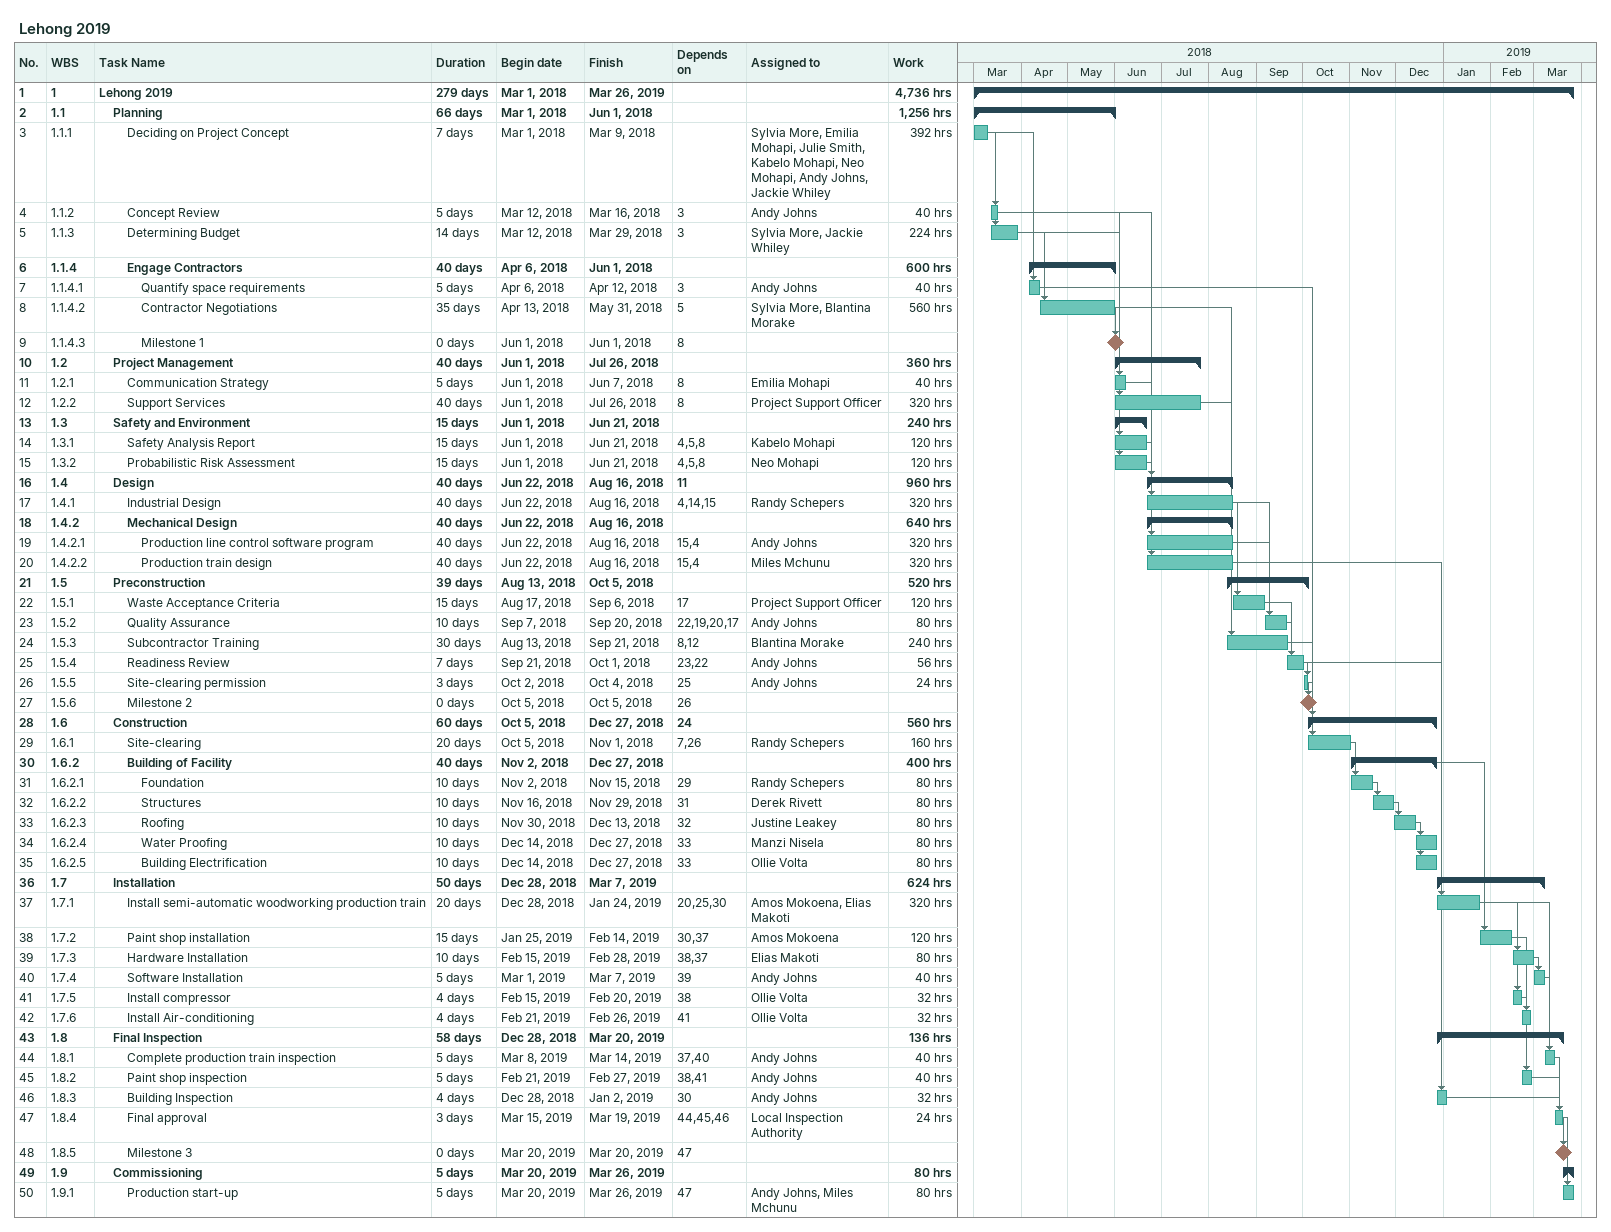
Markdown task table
Lehong 2019

| ID | WBS | Task | Duration | Start | Finish | Predecessors | Resources | Work (h) |
|---|---|---|---|---|---|---|---|---|
| 1 | 1 | **Lehong 2019** | 279d | 2018-03-01 | 2019-03-26 |  |  | 4736 |
| 2 | 1.1 | **Planning** | 66d | 2018-03-01 | 2018-06-01 |  |  | 1256 |
| 3 | 1.1.1 | Deciding on Project Concept | 7d | 2018-03-01 | 2018-03-09 |  | Sylvia More, Emilia Mohapi, Julie Smith, Kabelo Mohapi, Neo Mohapi, Andy Johns, Jackie Whiley | 392 |
| 4 | 1.1.2 | Concept Review | 5d | 2018-03-12 | 2018-03-16 | 3 | Andy Johns | 40 |
| 5 | 1.1.3 | Determining Budget | 14d | 2018-03-12 | 2018-03-29 | 3 | Sylvia More, Jackie Whiley | 224 |
| 6 | 1.1.4 | **Engage Contractors** | 40d | 2018-04-06 | 2018-06-01 |  |  | 600 |
| 7 | 1.1.4.1 | Quantify space requirements | 5d | 2018-04-06 | 2018-04-12 | 3 | Andy Johns | 40 |
| 8 | 1.1.4.2 | Contractor Negotiations | 35d | 2018-04-13 | 2018-05-31 | 5 | Sylvia More, Blantina Morake | 560 |
| 9 | 1.1.4.3 | Milestone 1 | 0d | 2018-06-01 | 2018-06-01 | 8 |  |  |
| 10 | 1.2 | **Project Management** | 40d | 2018-06-01 | 2018-07-26 |  |  | 360 |
| 11 | 1.2.1 | Communication Strategy | 5d | 2018-06-01 | 2018-06-07 | 8 | Emilia Mohapi | 40 |
| 12 | 1.2.2 | Support Services | 40d | 2018-06-01 | 2018-07-26 | 8 | Project Support Officer | 320 |
| 13 | 1.3 | **Safety and Environment** | 15d | 2018-06-01 | 2018-06-21 |  |  | 240 |
| 14 | 1.3.1 | Safety Analysis Report | 15d | 2018-06-01 | 2018-06-21 | 4, 5, 8 | Kabelo Mohapi | 120 |
| 15 | 1.3.2 | Probabilistic Risk Assessment | 15d | 2018-06-01 | 2018-06-21 | 4, 5, 8 | Neo Mohapi | 120 |
| 16 | 1.4 | **Design** | 40d | 2018-06-22 | 2018-08-16 | 11 |  | 960 |
| 17 | 1.4.1 | Industrial Design | 40d | 2018-06-22 | 2018-08-16 | 4, 14, 15 | Randy Schepers | 320 |
| 18 | 1.4.2 | **Mechanical Design** | 40d | 2018-06-22 | 2018-08-16 |  |  | 640 |
| 19 | 1.4.2.1 | Production line control software program | 40d | 2018-06-22 | 2018-08-16 | 15, 4 | Andy Johns | 320 |
| 20 | 1.4.2.2 | Production train design | 40d | 2018-06-22 | 2018-08-16 | 15, 4 | Miles Mchunu | 320 |
| 21 | 1.5 | **Preconstruction** | 39d | 2018-08-13 | 2018-10-05 |  |  | 520 |
| 22 | 1.5.1 | Waste Acceptance Criteria | 15d | 2018-08-17 | 2018-09-06 | 17 | Project Support Officer | 120 |
| 23 | 1.5.2 | Quality Assurance | 10d | 2018-09-07 | 2018-09-20 | 22, 19, 20, 17 | Andy Johns | 80 |
| 24 | 1.5.3 | Subcontractor Training | 30d | 2018-08-13 | 2018-09-21 | 8, 12 | Blantina Morake | 240 |
| 25 | 1.5.4 | Readiness Review | 7d | 2018-09-21 | 2018-10-01 | 23, 22 | Andy Johns | 56 |
| 26 | 1.5.5 | Site-clearing permission | 3d | 2018-10-02 | 2018-10-04 | 25 | Andy Johns | 24 |
| 27 | 1.5.6 | Milestone 2 | 0d | 2018-10-05 | 2018-10-05 | 26 |  |  |
| 28 | 1.6 | **Construction** | 60d | 2018-10-05 | 2018-12-27 | 24 |  | 560 |
| 29 | 1.6.1 | Site-clearing | 20d | 2018-10-05 | 2018-11-01 | 7, 26 | Randy Schepers | 160 |
| 30 | 1.6.2 | **Building of Facility** | 40d | 2018-11-02 | 2018-12-27 |  |  | 400 |
| 31 | 1.6.2.1 | Foundation | 10d | 2018-11-02 | 2018-11-15 | 29 | Randy Schepers | 80 |
| 32 | 1.6.2.2 | Structures | 10d | 2018-11-16 | 2018-11-29 | 31 | Derek Rivett | 80 |
| 33 | 1.6.2.3 | Roofing | 10d | 2018-11-30 | 2018-12-13 | 32 | Justine Leakey | 80 |
| 34 | 1.6.2.4 | Water Proofing | 10d | 2018-12-14 | 2018-12-27 | 33 | Manzi Nisela | 80 |
| 35 | 1.6.2.5 | Building Electrification | 10d | 2018-12-14 | 2018-12-27 | 33 | Ollie Volta | 80 |
| 36 | 1.7 | **Installation** | 50d | 2018-12-28 | 2019-03-07 |  |  | 624 |
| 37 | 1.7.1 | Install semi-automatic woodworking production train | 20d | 2018-12-28 | 2019-01-24 | 20, 25, 30 | Amos Mokoena, Elias Makoti | 320 |
| 38 | 1.7.2 | Paint shop installation | 15d | 2019-01-25 | 2019-02-14 | 30, 37 | Amos Mokoena | 120 |
| 39 | 1.7.3 | Hardware Installation | 10d | 2019-02-15 | 2019-02-28 | 38, 37 | Elias Makoti | 80 |
| 40 | 1.7.4 | Software Installation | 5d | 2019-03-01 | 2019-03-07 | 39 | Andy Johns | 40 |
| 41 | 1.7.5 | Install compressor | 4d | 2019-02-15 | 2019-02-20 | 38 | Ollie Volta | 32 |
| 42 | 1.7.6 | Install Air-conditioning | 4d | 2019-02-21 | 2019-02-26 | 41 | Ollie Volta | 32 |
| 43 | 1.8 | **Final Inspection** | 58d | 2018-12-28 | 2019-03-20 |  |  | 136 |
| 44 | 1.8.1 | Complete production train inspection | 5d | 2019-03-08 | 2019-03-14 | 37, 40 | Andy Johns | 40 |
| 45 | 1.8.2 | Paint shop inspection | 5d | 2019-02-21 | 2019-02-27 | 38, 41 | Andy Johns | 40 |
| 46 | 1.8.3 | Building Inspection | 4d | 2018-12-28 | 2019-01-02 | 30 | Andy Johns | 32 |
| 47 | 1.8.4 | Final approval | 3d | 2019-03-15 | 2019-03-19 | 44, 45, 46 | Local Inspection Authority | 24 |
| 48 | 1.8.5 | Milestone 3 | 0d | 2019-03-20 | 2019-03-20 | 47 |  |  |
| 49 | 1.9 | **Commissioning** | 5d | 2019-03-20 | 2019-03-26 |  |  | 80 |
| 50 | 1.9.1 | Production start-up | 5d | 2019-03-20 | 2019-03-26 | 47 | Andy Johns, Miles Mchunu | 80 |
